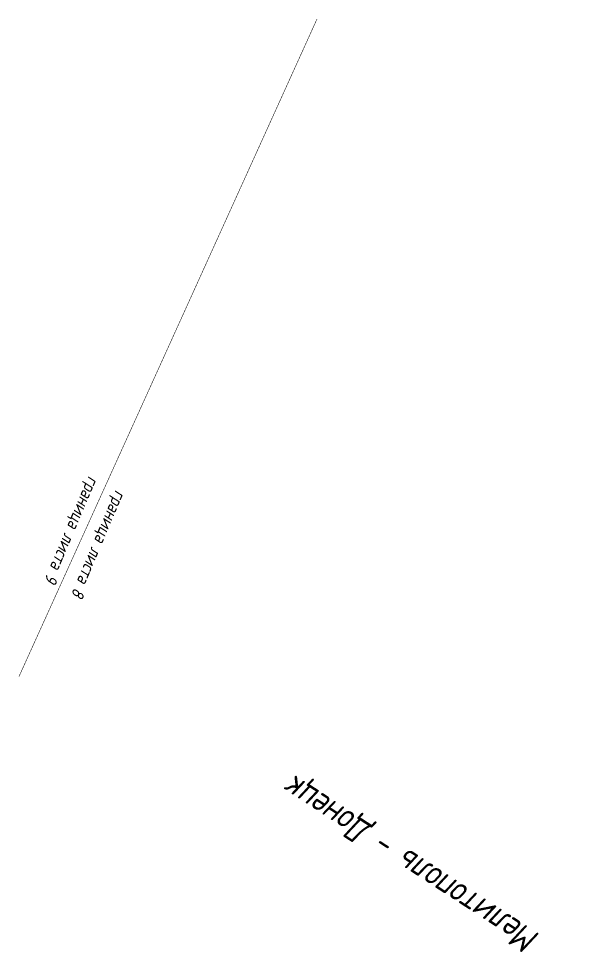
# Model space of a CAD drawing. Header units: metres. Extents: x 6220820 to 6240575, y 5208779 to 5219416.
# Drawn here: x 6231478.5 to 6231592.1, y 5218901.9 to 5219086.5 of the extents above; entities that cross this region are included whole.
import ezdxf

# ---------------------------------------------------------------- set-up
doc = ezdxf.new("R2010")
doc.units = ezdxf.units.M
doc.layers.add('!Границы листов', color=10, linetype='Continuous')
doc.layers.add('000_Направления', color=7, linetype='Continuous')
doc.styles.add('M', font='romand.shx', dxfattribs={"width": 0.8, "oblique": 10, "height": 2})
doc.styles.add('М', font='romand.shx', dxfattribs={"width": 0.8, "oblique": 10, "height": 2.5})

msp = doc.modelspace()

# ---------------------------------------------------------------- linework, layer by layer
at = {"layer": '!Границы листов', "const_width": 0.1, "elevation": 66.5}
msp.add_lwpolyline([(6231537.48, 5219086.43), (6231478.57, 5218956.39)], dxfattribs=at)
at = {"layer": '000_Направления', "flags": 128}
msp.add_lwpolyline([(6231590.57, 5218904.32, 0, 0, 0), (6231536.99, 5218939.16, 3.01, 0, 0), (6231518.6, 5218951.12, 0, 0, 0)], format="xyseb", dxfattribs=at)

# ---------------------------------------------------------------- texts
at = {"layer": '!Границы листов', "char_height": 2.5, "attachment_point": 1, "rotation": 247.0478, "style": 'M'}
for s, insert in [('{\\C1;граница листа 9}', (6231494.63, 5218995.21, 66.5)), ('{\\C1;граница листа 8}', (6231499.96, 5218992.43))]:
    msp.add_mtext_dynamic_manual_height_columns(s, width=34.365, gutter_width=12.5, heights=[0], dxfattribs=dict(at, insert=insert))
at = {"layer": '000_Направления', "insert": (6231554.7, 5218916.96), "char_height": 5, "width": 75.3044, "attachment_point": 2, "rotation": 146.965, "style": 'М'}
msp.add_mtext('Мелитополь - Донецк', dxfattribs=at)

doc.saveas('drawing.dxf')
